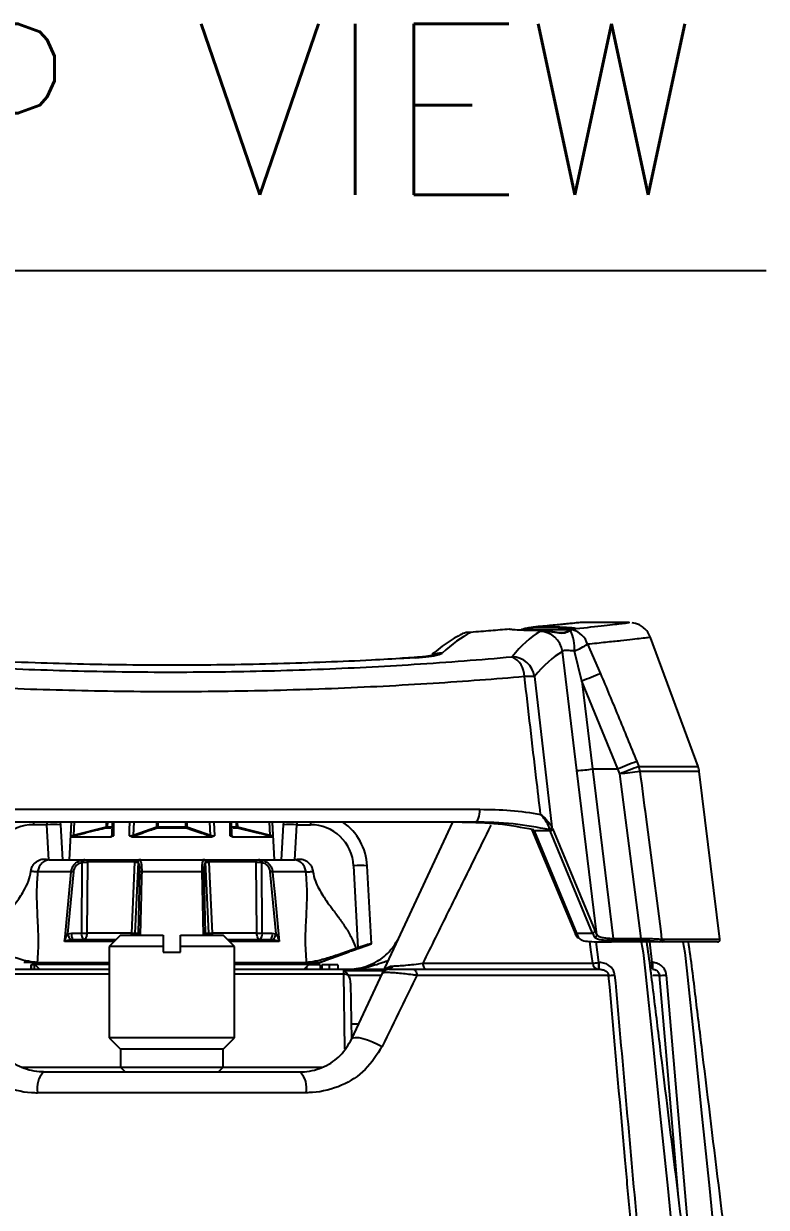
# Model space of a CAD drawing. Extents: x 6 to 134, y 3 to 97.
# Drawn here: x 56.55 to 59.8, y 90.84 to 96.02 of the extents above; entities that cross this region are included whole.
import ezdxf
from ezdxf.enums import TextEntityAlignment as Align

# ---------------------------------------------------------------- set-up
doc = ezdxf.new("R2010")
doc.units = 0
doc.header["$MEASUREMENT"] = 0
doc.layers.add('OBJECT', color=7, linetype='CONTINUOUS')
doc.styles.get("Standard").update_dxf_attribs({"font": 'SIMPLEX'})

msp = doc.modelspace()

# ---------------------------------------------------------------- linework, layer by layer
at = {"layer": 'OBJECT', "color": 1}
msp.add_line((54.5484, 94.9433), (59.8039, 94.9433), dxfattribs=at)
at = {"layer": 'OBJECT'}
for p, q in [((58.6758, 93.3699), (58.6692, 93.3693)), ((58.6792, 93.3693), (58.6758, 93.3699)), ((58.6792, 93.3693), (58.6795, 93.3693)), ((58.6792, 93.3693), (58.6794, 93.3693)), ((58.6796, 93.3693), (58.6794, 93.3693)), ((58.6796, 93.3693), (58.6795, 93.3693)), ((58.7306, 93.3683), (58.7307, 93.3683)), ((58.9528, 93.3683), (58.7306, 93.3683)), ((58.7307, 93.3683), (58.962, 93.3683)), ((58.8109, 93.3601), (58.8259, 93.3636)), ((58.8259, 93.3636), (58.8259, 93.3636)), ((58.9543, 93.3672), (58.9449, 93.3644)), ((58.9643, 93.3693), (58.9543, 93.3672)), ((58.9639, 93.3693), (58.9638, 93.3692)), ((58.9643, 93.3693), (58.9644, 93.3693)), ((58.9663, 93.3701), (58.9689, 93.3716)), ((58.9689, 93.3715), (58.9689, 93.3716)), ((59.2019, 93.3993), (58.9875, 93.3993)), ((59.0199, 93.304), (59.0768, 93.1748)), ((59.5043, 92.7682), (59.296, 93.3342)), ((58.9729, 92.75), (58.9094, 93.2725)), ((58.9951, 93.1421), (58.9624, 93.274)), ((58.2599, 93.2464), (58.2087, 93.2433)), ((58.2667, 93.2452), (58.214, 93.2423)), ((58.2667, 93.2452), (58.26, 93.2459)), ((58.787, 93.162), (58.8628, 92.5028)), ((58.9951, 93.1421), (59.0419, 92.7573)), ((59.1524, 92.7573), (58.9951, 93.1421)), ((59.2357, 92.7901), (59.2446, 92.7682)), ((59.0603, 92.0309), (58.9729, 92.75)), ((59.0419, 92.7573), (59.1322, 92.0145)), ((59.0419, 92.7573), (59.1524, 92.7573)), ((59.1613, 92.7354), (59.1524, 92.7573)), ((59.2543, 92.0145), (59.1613, 92.7354)), ((59.2446, 92.7682), (59.5043, 92.7682)), ((59.5097, 92.7458), (59.2494, 92.7458)), ((59.6, 92.0105), (59.5097, 92.7458)), ((55.8463, 92.5804), (58.5474, 92.5804)), ((58.5242, 92.5243), (55.8695, 92.5243)), ((56.5889, 92.5243), (56.5889, 92.513)), ((56.6484, 92.5243), (56.6484, 92.513)), ((56.755, 92.5243), (56.7464, 92.3593)), ((56.7683, 92.5243), (56.7652, 92.4677)), ((56.9091, 92.5033), (56.91, 92.5243)), ((56.9135, 92.5243), (56.9127, 92.5031)), ((56.9347, 92.5243), (56.9338, 92.4664)), ((56.941, 92.5243), (56.9401, 92.4639)), ((57.0294, 92.5243), (57.0272, 92.4677)), ((57.1302, 92.5033), (57.1308, 92.5243)), ((57.1354, 92.5243), (57.1348, 92.5031)), ((57.2619, 92.5243), (57.2625, 92.5033)), ((57.3655, 92.4677), (57.3633, 92.5243)), ((57.3804, 92.5243), (57.3828, 92.4639)), ((57.4589, 92.4663), (57.458, 92.5243)), ((57.4827, 92.5243), (57.4836, 92.5033)), ((57.6275, 92.4677), (57.6244, 92.5243)), ((57.6358, 92.5243), (57.639, 92.4639)), ((57.6464, 92.3593), (57.6377, 92.5243)), ((57.7443, 92.5243), (57.7443, 92.513)), ((57.8038, 92.5243), (57.8038, 92.513)), ((58.1203, 91.862), (58.4291, 92.5243)), ((56.6484, 92.513), (56.5889, 92.513)), ((56.6565, 92.3589), (56.6484, 92.513)), ((56.7083, 92.5125), (56.7164, 92.3593)), ((56.7652, 92.4677), (56.9091, 92.5033)), ((56.9293, 92.4985), (56.9091, 92.4985)), ((56.9127, 92.5031), (56.9295, 92.5031)), ((57.0272, 92.4677), (57.1302, 92.5033)), ((57.2586, 92.4985), (57.1341, 92.4985)), ((57.1348, 92.5031), (57.2579, 92.5031)), ((57.2625, 92.5033), (57.3655, 92.4677)), ((57.463, 92.5031), (57.48, 92.5031)), ((57.4836, 92.4985), (57.4636, 92.4985)), ((57.4836, 92.5033), (57.6275, 92.4677)), ((57.6844, 92.5125), (57.6764, 92.3593)), ((57.7362, 92.3589), (57.7443, 92.513)), ((57.7443, 92.513), (57.8038, 92.513)), ((58.7757, 92.4908), (58.9618, 92.0436)), ((58.856, 92.4854), (58.7849, 92.4854)), ((58.7849, 92.4854), (58.9711, 92.0382)), ((58.8537, 92.4904), (58.8535, 92.4925)), ((59.0421, 92.0382), (58.856, 92.4854)), ((58.8628, 92.5028), (58.8636, 92.501)), ((58.8658, 92.4958), (59.052, 92.0487)), ((56.7547, 92.4603), (56.9307, 92.4603)), ((57.0203, 92.4603), (57.3724, 92.4603)), ((57.459, 92.4658), (57.4623, 92.4629)), ((57.462, 92.4603), (57.638, 92.4603)), ((56.6565, 92.3589), (56.6635, 92.3593)), ((56.6635, 92.3593), (56.8106, 92.3593)), ((56.8013, 92.0377), (56.8036, 92.3483)), ((56.8036, 92.3483), (56.8039, 92.3487)), ((56.8106, 92.3593), (57.06, 92.3593)), ((56.8264, 92.3483), (56.8241, 92.0377)), ((57.0342, 92.3498), (56.8263, 92.3498)), ((56.8263, 92.3498), (56.8264, 92.3483)), ((57.0201, 92.0377), (57.0341, 92.3483)), ((57.0341, 92.3483), (57.0342, 92.3498)), ((57.0481, 92.3483), (57.0341, 92.0377)), ((57.048, 92.3487), (57.0481, 92.3483)), ((57.06, 92.3593), (57.3327, 92.3593)), ((57.3327, 92.3593), (57.5822, 92.3593)), ((57.3446, 92.3483), (57.3447, 92.3487)), ((57.3586, 92.0377), (57.3446, 92.3483)), ((57.3585, 92.3498), (57.3586, 92.3483)), ((57.5664, 92.3498), (57.3585, 92.3498)), ((57.3586, 92.3483), (57.3726, 92.0377)), ((57.5664, 92.3483), (57.5664, 92.3498)), ((57.5687, 92.0377), (57.5664, 92.3483)), ((57.5822, 92.3593), (57.7292, 92.3593)), ((57.5888, 92.3487), (57.5891, 92.3483)), ((57.5891, 92.3483), (57.5914, 92.0377)), ((57.7292, 92.3593), (57.7362, 92.3589)), ((57.9936, 92.3329), (58.0124, 91.973)), ((58.0714, 91.9912), (58.0535, 92.3324)), ((56.7546, 92.3066), (56.6083, 92.3066)), ((56.7645, 92.3059), (56.7391, 92.0348)), ((57.0506, 92.0348), (57.0566, 92.3059)), ((57.3287, 92.3066), (57.064, 92.3066)), ((57.3361, 92.3059), (57.3421, 92.0348)), ((57.6537, 92.0348), (57.6282, 92.3059)), ((57.7844, 92.3066), (57.6381, 92.3066)), ((56.7391, 92.0348), (56.7561, 92.0377)), ((56.7638, 92.0093), (56.7548, 92.0086)), ((56.7561, 92.0377), (56.8013, 92.0377)), ((56.7638, 92.0093), (56.9514, 92.0093)), ((57.0201, 92.0377), (56.8241, 92.0377)), ((56.9714, 92.0293), (56.9214, 91.9793)), ((56.9714, 92.0293), (57.1589, 92.0293)), ((57.0341, 92.0377), (57.0462, 92.0377)), ((57.0462, 92.0377), (57.0506, 92.0348)), ((57.2339, 92.0293), (57.4214, 92.0293)), ((57.2339, 91.9793), (57.2339, 92.0293)), ((57.3421, 92.0348), (57.3465, 92.0377)), ((57.3465, 92.0377), (57.3586, 92.0377)), ((57.5687, 92.0377), (57.3726, 92.0377)), ((57.4714, 91.9793), (57.4214, 92.0293)), ((57.4414, 92.0093), (57.6289, 92.0093)), ((57.5914, 92.0377), (57.6367, 92.0377)), ((57.638, 92.0086), (57.6289, 92.0093)), ((57.6367, 92.0377), (57.6537, 92.0348)), ((58.9711, 92.0382), (59.0421, 92.0382)), ((59.1322, 92.0044), (59.1322, 92.0145)), ((59.1322, 92.0145), (59.2543, 92.0145)), ((59.2543, 92.0044), (59.1322, 92.0044)), ((59.2543, 92.0044), (59.2543, 92.0145)), ((59.3448, 92.0109), (59.3549, 92.0105)), ((59.3549, 92.0105), (59.6, 92.0105)), ((56.9426, 92.0005), (56.7259, 92.0005)), ((56.9214, 91.9793), (56.9214, 91.5793)), ((57.1589, 91.9793), (56.9214, 91.9793)), ((57.1589, 91.9793), (57.1589, 91.9543)), ((57.1589, 91.9543), (57.2339, 91.9543)), ((57.2339, 91.9543), (57.2339, 91.9793)), ((57.4714, 91.9793), (57.2339, 91.9793)), ((57.6668, 92.0005), (57.4501, 92.0005)), ((57.4714, 91.5793), (57.4714, 91.9793)), ((57.896, 91.928), (57.9739, 91.9563)), ((58.004, 91.97), (58.0124, 91.973)), ((58.0217, 91.9731), (58.0677, 91.9899)), ((58.0677, 91.9899), (58.0676, 91.9912)), ((58.0677, 91.9899), (58.0714, 91.9912)), ((59.0563, 92), (59.0683, 91.9088)), ((59.3459, 91.9993), (59.1251, 91.9993)), ((59.2911, 91.9993), (59.3021, 91.9088)), ((59.3459, 91.9993), (59.3359, 91.9997)), ((59.5901, 91.9993), (59.3459, 91.9993)), ((56.6053, 91.9093), (56.5464, 91.9093)), ((56.5774, 91.8993), (56.5774, 91.8793)), ((56.5789, 91.8993), (56.5774, 91.8993)), ((56.5789, 91.8993), (56.5789, 91.8793)), ((56.5921, 91.8993), (56.5789, 91.8993)), ((56.5921, 91.8993), (56.5921, 91.8793)), ((56.5964, 91.8993), (56.5921, 91.8993)), ((56.5951, 91.9005), (56.6164, 91.8793)), ((56.9214, 91.9005), (56.5951, 91.9005)), ((56.6053, 91.9093), (56.9214, 91.9093)), ((57.4714, 91.9093), (57.7874, 91.9093)), ((57.7976, 91.9005), (57.4714, 91.9005)), ((57.7764, 91.8793), (57.7976, 91.9005)), ((57.7874, 91.9093), (57.8464, 91.9093)), ((57.8468, 91.8993), (57.7964, 91.8993)), ((57.8468, 91.8993), (57.8468, 91.8793)), ((57.8534, 91.8993), (57.8534, 91.8793)), ((57.8547, 91.8993), (57.8547, 91.8793)), ((57.8866, 91.8993), (57.8866, 91.8793)), ((57.9249, 91.8993), (57.9249, 91.8793)), ((58.2971, 91.9057), (59.0422, 91.9057)), ((59.0683, 91.9088), (59.0711, 91.9088)), ((59.0683, 91.9088), (59.0683, 91.8793)), ((59.0711, 91.8793), (59.0711, 91.9088)), ((59.3021, 91.9088), (59.3046, 91.9088)), ((59.3021, 91.9088), (59.3021, 91.8793)), ((59.3046, 91.9088), (59.3046, 91.8793)), ((56.2643, 91.8793), (56.9214, 91.8793)), ((56.9214, 91.8579), (56.4426, 91.8579)), ((57.4714, 91.8793), (58.1284, 91.8793)), ((57.9501, 91.8579), (57.4714, 91.8579)), ((57.7778, 91.8808), (57.7778, 91.8793)), ((57.7858, 91.8887), (57.7858, 91.8793)), ((57.7871, 91.89), (57.7871, 91.8793)), ((57.9501, 91.8579), (57.95, 91.8738)), ((57.95, 91.8738), (58.1258, 91.8738)), ((57.9558, 91.5309), (57.9501, 91.8579)), ((57.9715, 91.8515), (57.9706, 91.8529)), ((58.1154, 91.8515), (57.9715, 91.8515)), ((57.9858, 91.5737), (58.1203, 91.862)), ((58.1485, 91.8793), (58.1417, 91.8787)), ((58.1553, 91.8923), (58.1652, 91.8935)), ((58.2564, 91.8793), (59.0711, 91.8793)), ((59.1123, 91.8519), (58.2712, 91.8519)), ((59.3358, 91.8519), (59.3062, 91.8519)), ((59.3652, 91.854), (59.5002, 90.2793)), ((57.9805, 91.8186), (57.9848, 91.5722)), ((57.9836, 91.6393), (58.0164, 91.6393)), ((56.9214, 91.5793), (56.9714, 91.5293)), ((57.1964, 91.5793), (56.9214, 91.5793)), ((57.4714, 91.5793), (57.1964, 91.5793)), ((57.4214, 91.5293), (57.4714, 91.5793)), ((56.9714, 91.5293), (56.9714, 91.4493)), ((57.1964, 91.5293), (56.9714, 91.5293)), ((57.4214, 91.5293), (57.1964, 91.5293)), ((57.4214, 91.4493), (57.4214, 91.5293)), ((56.5355, 91.4507), (56.9714, 91.4507)), ((56.9714, 91.4493), (56.9914, 91.4293)), ((56.9714, 91.4493), (57.1964, 91.4493)), ((57.1964, 91.4493), (57.4214, 91.4493)), ((57.4014, 91.4293), (57.4214, 91.4493)), ((57.4214, 91.4507), (57.8572, 91.4507)), ((56.6335, 91.4293), (57.7593, 91.4293)), ((57.7857, 91.338), (56.607, 91.338))]:
    msp.add_line(p, q, dxfattribs=at)
at = {"layer": 'OBJECT', "flags": 128}
for points in [[(58.5242, 92.5243), (58.5291, 92.5254), (58.5338, 92.5287), (58.538, 92.5341), (58.5417, 92.5412), (58.5446, 92.5498), (58.5465, 92.5595), (58.5475, 92.5698), (58.5474, 92.5804)], [(56.7065, 92.5243), (56.7067, 92.5237), (56.7083, 92.5125)], [(56.7537, 92.4639), (56.7551, 92.4902), (56.7569, 92.5243)], [(57.0099, 92.4639), (57.0109, 92.4902), (57.0123, 92.5243)], [(57.2579, 92.5031), (57.2576, 92.5131), (57.2573, 92.5243)], [(57.4526, 92.4639), (57.4522, 92.4902), (57.4517, 92.5243)], [(57.48, 92.5031), (57.4797, 92.5131), (57.4792, 92.5243)], [(57.6862, 92.5243), (57.686, 92.5237), (57.6844, 92.5125)], [(58.7757, 92.4908), (58.7753, 92.4917), (58.7751, 92.4931)], [(56.7259, 92.0005), (56.7277, 92.0204), (56.7352, 92.0998), (56.7546, 92.3066)], [(57.064, 92.3066), (57.0636, 92.2868), (57.0619, 92.2074), (57.058, 92.0293)], [(57.3347, 92.0293), (57.3332, 92.0998), (57.3287, 92.3066)], [(57.6381, 92.3066), (57.64, 92.2868), (57.6474, 92.2074), (57.6668, 92.0005)], [(56.8241, 92.0377), (56.8236, 92.0321), (56.8227, 92.0268), (56.8213, 92.0218), (56.8194, 92.0176), (56.8172, 92.014), (56.8146, 92.0115), (56.8119, 92.0099), (56.8091, 92.0093)], [(57.0193, 92.0293), (57.0197, 92.0321), (57.0201, 92.0377)], [(57.0325, 92.0293), (57.0333, 92.0321), (57.0341, 92.0377)], [(57.0446, 92.0293), (57.0454, 92.0321), (57.0462, 92.0377)], [(57.0493, 92.0293), (57.0496, 92.0301), (57.0506, 92.0348)], [(57.3421, 92.0348), (57.3431, 92.0301), (57.3434, 92.0293)], [(57.3465, 92.0377), (57.3473, 92.0321), (57.3481, 92.0293)], [(57.3586, 92.0377), (57.3594, 92.0321), (57.3602, 92.0293)], [(57.3726, 92.0377), (57.373, 92.0321), (57.3734, 92.0293)], [(57.5836, 92.0093), (57.5808, 92.0099), (57.5781, 92.0115), (57.5755, 92.014), (57.5733, 92.0176), (57.5714, 92.0218), (57.57, 92.0268), (57.5691, 92.0321), (57.5687, 92.0377)], [(59.0422, 91.9057), (59.0345, 91.9651), (59.0298, 92.001)], [(59.2554, 91.9993), (59.264, 91.9527), (59.2724, 91.8721), (59.3058, 91.554), (59.3223, 91.3949), (59.3388, 91.2358), (59.3714, 90.9175), (59.3929, 90.7053)], [(59.4379, 91.9993), (59.4464, 91.9527), (59.4549, 91.8721), (59.4882, 91.554), (59.5048, 91.3949), (59.5212, 91.2358), (59.5539, 90.9175), (59.5754, 90.7053)], [(58.2971, 91.9057), (58.2977, 91.9004), (58.2988, 91.8953), (58.3003, 91.8908), (58.3022, 91.8868), (58.3045, 91.8836), (58.3071, 91.8813), (58.3098, 91.8798), (58.3126, 91.8793)], [(59.2923, 91.9076), (59.297, 91.9082), (59.3021, 91.9088)], [(58.2564, 91.8793), (58.2591, 91.8788), (58.2617, 91.8773), (58.2642, 91.8748), (58.2664, 91.8714), (58.2682, 91.8673), (58.2697, 91.8626), (58.2707, 91.8574), (58.2712, 91.8519)], [(59.4192, 90.8788), (59.363, 91.5345), (59.3358, 91.8519)], [(57.9858, 91.5737), (57.9912, 91.5783), (58.0014, 91.5803), (58.0159, 91.5794), (58.0339, 91.5758), (58.0543, 91.5697), (58.076, 91.5614), (58.0977, 91.5513), (58.1182, 91.5401)]]:
    msp.add_lwpolyline(points, dxfattribs=at)
at = {"layer": 'OBJECT'}
for centre, radius, start, end in [((58.7297, 93.3684), 0.000833, 355.0092, 99.421), ((58.7299, 93.3684), 0.00084, 354.4421, 98.7892), ((58.8098, 93.2597), 0.1004, 7.3422, 89.3786), ((58.9448, 93.3638), 0.000684, 74.517, 137.9707), ((58.7643, 93.2827), 0.1982, 357.4678, 24.3324), ((58.9292, 93.2754), 0.0952, 17.4614, 74.6523), ((58.9641, 93.3684), 0.000924, 80.8353, 107.5459), ((58.9642, 93.3684), 0.000926, 80.9182, 107.8821), ((58.9699, 93.3716), 0.000999, 89.9454, 179.9666), ((58.6305, 93.9815), 0.7815, 295.1268, 299.887), ((58.3806, 93.1675), 0.0978, 88.9709, 115.5894), ((58.6475, 93.1627), 0.0955, 359.6109, 64.5897), ((58.687, 93.1479), 0.101, 8.0052, 89.1324), ((58.765, 92.9861), 0.1773, 82.8774, 97.1226), ((60.3149, 89.9688), 3.4368, 111.1142, 112.5829), ((60.4062, 89.697), 3.3072, 110.7285, 112.2781), ((58.8699, 94.051), 1.3051, 274.5279, 277.5726), ((60.4117, 89.6811), 3.3004, 110.709, 112.2629), ((59.5821, 89.5624), 3.2007, 95.9664, 97.5543), ((59.1395, 92.7339), 0.1106, 6.1887, 18.0464), ((59.4104, 92.7336), 0.1, 7, 20.2), ((57.8038, 92.3193), 0.25, 3, 55.0848), ((56.5889, 92.323), 0.19, 90, 177), ((56.6762, 92.2664), 0.2482, 82.5665, 96.4337), ((56.9023, 92.3298), 0.1736, 86.593, 87.7629), ((56.9027, 92.5008), 0.00684, 339.5707, 20.9138), ((56.9077, 92.5032), 0.00495, 286.8164, 359.0009), ((57.1358, 92.5038), 0.00561, 185.2225, 252.0935), ((57.1376, 92.6392), 0.1361, 266.8653, 268.815), ((57.1245, 92.5024), 0.0103, 337.4962, 3.8803), ((57.2551, 92.6392), 0.1361, 271.185, 273.1347), ((57.2682, 92.5024), 0.0103, 176.1197, 202.5038), ((57.2569, 92.5038), 0.00561, 287.9065, 354.7775), ((57.4904, 92.3298), 0.1736, 92.2371, 93.407), ((57.485, 92.5032), 0.00495, 180.9991, 253.1836), ((57.49, 92.5008), 0.00684, 159.0862, 200.4293), ((57.7165, 92.2664), 0.2482, 83.5663, 97.4335), ((57.8038, 92.323), 0.19, 3, 90), ((58.784, 92.4944), 0.00909, 203.8067, 275.7515), ((58.8527, 92.5027), 0.0102, 274.7521, 0.6538), ((58.8534, 92.5007), 0.0102, 272.0653, 1.8094), ((58.8556, 92.4956), 0.0102, 272.0905, 1.2323), ((56.7594, 92.4652), 0.00629, 338.2743, 23.4537), ((56.93, 92.4673), 0.00444, 275.2737, 312.2295), ((57.0327, 92.4683), 0.0056, 185.8585, 254.6315), ((57.36, 92.4683), 0.0056, 285.3685, 354.1415), ((57.4627, 92.4673), 0.00444, 226.7961, 264.7312), ((57.6333, 92.4652), 0.00629, 156.5463, 201.7257), ((56.815, 92.8455), 0.4974, 268.6905, 271.3095), ((56.7982, 92.6862), 0.3376, 270.9659, 274.7854), ((56.8158, 92.3696), 0.0103, 268.8999, 271.6613), ((57.0411, 92.5253), 0.1772, 267.7427, 272.2573), ((57.1075, 93.1613), 0.8148, 264.8417, 265.8164), ((57.3516, 92.5253), 0.1772, 267.7427, 272.2573), ((57.2852, 93.1613), 0.8148, 274.1836, 275.1583), ((57.5945, 92.6862), 0.3376, 265.2146, 269.0341), ((57.5777, 92.8455), 0.4974, 268.6905, 271.3095), ((57.5769, 92.3696), 0.0103, 268.3387, 271.1001), ((58.0214, 92.0863), 0.2482, 82.5665, 96.4337), ((56.7524, 92.2045), 0.1021, 83.1949, 88.7514), ((57.0628, 92.2789), 0.0277, 87.5523, 103.0956), ((57.3299, 92.2789), 0.0277, 76.9044, 92.4477), ((57.6403, 92.2045), 0.1021, 91.2486, 96.8051), ((56.793, 92.0493), 0.0558, 195.084, 226.815), ((56.789, 92.0314), 0.0335, 169.1593, 221.3521), ((56.8342, 92.0314), 0.0335, 169.1593, 221.3521), ((56.8127, 92.535), 0.4974, 268.6905, 271.3095), ((57.0271, 92.2148), 0.1772, 267.7427, 272.2573), ((57.3656, 92.2148), 0.1772, 267.7427, 272.2573), ((57.58, 92.535), 0.4974, 268.6905, 271.3095), ((57.5585, 92.0314), 0.0335, 318.6479, 10.8407), ((57.6038, 92.0314), 0.0335, 318.6479, 10.8407), ((57.5997, 92.0493), 0.0558, 313.185, 344.916), ((58.9702, 92.0473), 0.00909, 203.8067, 275.7515), ((58.9802, 92.0268), 0.00933, 185.5182, 273.4616), ((59.0418, 92.0485), 0.0102, 272.0905, 1.2323), ((59.0501, 92.0303), 0.0102, 271.9004, 3.3805), ((59.3351, 92.0095), 0.00985, 275.1238, 8.1603), ((59.3453, 92.009), 0.00967, 273.7213, 9.3456), ((59.5901, 92.0093), 0.01, 270, 7), ((56.5739, 91.8793), 0.03, 45, 90), ((57.8188, 91.8793), 0.03, 90, 135), ((58.9369, 92.8909), 0.9909, 276.0995, 277.6165), ((59.07, 91.907), 0.0278, 182.8323, 266.5153), ((57.9512, 91.8178), 0.0401, 61.0816, 91.5791), ((58.1475, 91.8493), 0.03, 101.1652, 155), ((58.1367, 91.8974), 0.0193, 284.93, 344.7027), ((58.1462, 91.8989), 0.0197, 276.6545, 344.1172), ((59.0486, 92.8221), 0.9722, 273.7571, 275.3153), ((59.3069, 92.4663), 0.6151, 272.6896, 275.4385), ((56.7107, 91.3574), 0.1055, 137.0582, 190.59), ((57.682, 91.3574), 0.1055, 349.41, 42.9418)]:
    msp.add_arc(centre, radius, start, end, dxfattribs=at)
for centre, major_axis, ratio, start_param, end_param in [((56.5245, 76.0223), (2.1689, 17.375), 0.120232, 0.085393, 0.139261), ((61.0858, 76.0223), (-2.1689, 17.375), 0.120232, 0.052189, 0.116637), ((61.1843, 76.0345), (-2.1692, 17.275), 0.120906, 0.052015, 0.116463), ((58.8188, 92.0243), (-0.0641, 0.4999), 0.123247, 5.870154, 5.906052), ((58.8899, 92.0243), (-0.0641, 0.4999), 0.123247, 5.870154, 5.897203), ((58.8998, 92.0255), (-0.064, 0.5099), 0.120906, 5.870767, 5.897816), ((58.9286, 92.4981), (-0.0615, 0.4899), 0.120906, 2.729175, 2.855638), ((58.9385, 92.4993), (-0.0615, 0.4999), 0.118561, 2.729775, 2.856239), ((59.0095, 92.4993), (-0.0615, 0.4999), 0.118561, 2.729775, 2.838034), ((59.0194, 92.5005), (-0.0615, 0.4899), 0.120906, 2.729175, 2.837434), ((57.9505, 91.818), (-0.0008, 0.0477), 0.62936, 4.712775, 5.481253)]:
    msp.add_ellipse(centre, major_axis=major_axis, ratio=ratio, start_param=start_param, end_param=end_param, dxfattribs=at)
for points, knots in [([(58.5073, 93.3563), (58.5071, 93.3563), (58.5033, 93.3564), (58.4888, 93.3555), (58.4723, 93.3528), (58.4626, 93.3456), (58.4615, 93.3448)], [0, 0, 0, 0, 0.009268, 0.238679, 0.920681, 1, 1, 1, 1]), ([(58.6758, 93.3699), (58.6498, 93.3677), (58.5976, 93.3633), (58.5374, 93.3586), (58.5073, 93.3563)], [0, 0, 0, 0, 0.498582, 1, 1, 1, 1]), ([(58.8259, 93.3636), (58.8088, 93.3636), (58.7748, 93.3638), (58.7287, 93.3653), (58.6964, 93.3672), (58.6842, 93.3687), (58.6795, 93.3693)], [0, 0, 0, 0, 0.275398, 0.550788, 0.826421, 1, 1, 1, 1]), ([(58.7297, 93.3692), (58.7366, 93.3711), (58.7504, 93.375), (58.7719, 93.3793), (58.7864, 93.3799), (58.7925, 93.3802)], [0, 0, 0, 0, 0.36015, 0.73065, 1, 1, 1, 1]), ([(58.7927, 93.3792), (58.7764, 93.3775), (58.7541, 93.3751), (58.7357, 93.3698), (58.7307, 93.3683)], [0, 0, 0, 0, 0.7307965, 1, 1, 1, 1]), ([(58.9878, 93.3993), (58.9879, 93.3993), (58.9897, 93.3995), (58.9809, 93.3986), (58.9605, 93.3965), (58.9301, 93.3934), (58.9017, 93.3906), (58.8702, 93.3875), (58.8344, 93.3841), (58.8065, 93.3815), (58.7925, 93.3802)], [0, 0, 0, 0, 0.006317, 0.185356, 0.411843, 0.548868, 0.660867, 0.773175, 0.886428, 1, 1, 1, 1]), ([(58.7925, 93.3802), (58.8095, 93.3803), (58.8435, 93.3804), (58.8925, 93.3796), (58.933, 93.378), (58.9607, 93.3758), (58.9695, 93.3739), (58.9698, 93.3728), (58.9699, 93.3726)], [0, 0, 0, 0, 0.192555, 0.385109, 0.577707, 0.770474, 0.963486, 1, 1, 1, 1]), ([(58.9689, 93.3716), (58.9672, 93.3725), (58.964, 93.3744), (58.9382, 93.3767), (58.9002, 93.3784), (58.8527, 93.3793), (58.8153, 93.3794), (58.7957, 93.3792), (58.7927, 93.3792)], [0, 0, 0, 0, 0.19323, 0.386467, 0.579539, 0.772364, 0.965005, 1, 1, 1, 1]), ([(58.8258, 93.3626), (58.8424, 93.3606), (58.8734, 93.3568), (58.9118, 93.3505), (58.9332, 93.3588), (58.9421, 93.3626), (58.944, 93.3635)], [0, 0, 0, 0, 0.352536, 0.661542, 0.924397, 1, 1, 1, 1]), ([(58.9449, 93.3644), (58.9346, 93.3598), (58.9164, 93.3516), (58.8763, 93.3562), (58.8467, 93.3632), (58.8287, 93.3635), (58.8259, 93.3636)], [0, 0, 0, 0, 0.3537973, 0.6237222, 0.9400594, 1, 1, 1, 1]), ([(58.9699, 93.3726), (58.9696, 93.3721), (58.9692, 93.3712), (58.966, 93.3699), (58.9644, 93.3693)], [0, 0, 0, 0, 0.495275, 1, 1, 1, 1]), ([(58.9699, 93.3726), (59.0139, 93.3775), (59.1032, 93.3873), (59.1681, 93.3952), (59.1956, 93.3985), (59.2045, 93.3996), (59.202, 93.3993), (59.2019, 93.3993)], [0, 0, 0, 0, 0.316606, 0.640767, 0.814976, 0.989185, 1, 1, 1, 1]), ([(59.2953, 93.334), (59.2918, 93.3421), (59.285, 93.3582), (59.2673, 93.3763), (59.2485, 93.3887), (59.2312, 93.3956), (59.2206, 93.3974), (59.2161, 93.3981)], [0, 0, 0, 0, 0.243664, 0.485915, 0.693882, 0.870522, 1, 1, 1, 1]), ([(58.4612, 93.3452), (58.4494, 93.3386), (58.4135, 93.3185), (58.3724, 93.2894), (58.3432, 93.2642), (58.3372, 93.259)], [0, 0, 0, 0, 0.281659, 0.851955, 1, 1, 1, 1]), ([(59.2946, 93.3337), (59.2951, 93.3337), (59.2971, 93.334), (59.2852, 93.3326), (59.2507, 93.3286), (59.1873, 93.3215), (59.1013, 93.3123), (59.0471, 93.3067), (59.0199, 93.304)], [0, 0, 0, 0, 0.0470699, 0.2134408, 0.3810283, 0.6864834, 0.8427343, 1, 1, 1, 1]), ([(55.7052, 93.249), (55.7668, 93.2436), (55.8905, 93.233), (56.0892, 93.2186), (56.2976, 93.206), (56.5122, 93.1958), (56.7302, 93.1883), (56.9511, 93.1835), (57.1766, 93.1817), (57.4008, 93.183), (57.621, 93.1871), (57.8368, 93.194), (58.0507, 93.2036), (58.2662, 93.2161), (58.4813, 93.2312), (58.6193, 93.243), (58.6885, 93.249)], [0, 0, 0, 0, 0.069423, 0.139315, 0.210704, 0.282616, 0.352042, 0.421958, 0.493432, 0.565446, 0.634079, 0.703187, 0.773786, 0.844894, 0.922121, 1, 1, 1, 1]), ([(58.2667, 93.2452), (58.2864, 93.2468), (58.3258, 93.2499), (58.367, 93.2572), (58.3773, 93.2627), (58.3824, 93.2653)], [0, 0, 0, 0, 0.3379267, 0.67584, 1, 1, 1, 1]), ([(58.3392, 93.2554), (58.3391, 93.2554), (58.3387, 93.2552), (58.3292, 93.2531), (58.3103, 93.2501), (58.2906, 93.2483), (58.2798, 93.2473)], [0, 0, 0, 0, 0.126503, 0.359575, 0.651132, 1, 1, 1, 1]), ([(58.9624, 93.274), (58.9602, 93.2743), (58.9502, 93.2755), (58.934, 93.2767), (58.9183, 93.2764), (58.9112, 93.2746), (58.9098, 93.273), (58.9094, 93.2725)], [0, 0, 0, 0, 0.080939, 0.365196, 0.637409, 0.898732, 1, 1, 1, 1]), ([(58.214, 93.2423), (58.167, 93.2395), (58.0556, 93.233), (57.8704, 93.2249), (57.6611, 93.2179), (57.4482, 93.2135), (57.2355, 93.2117), (57.0226, 93.2126), (56.8089, 93.216), (56.586, 93.2225), (56.3782, 93.2309), (56.2464, 93.2385), (56.1908, 93.2417)], [0, 0, 0, 0, 0.073735, 0.174905, 0.279004, 0.383102, 0.484278, 0.585454, 0.689583, 0.793713, 0.912817, 1, 1, 1, 1]), ([(58.2798, 93.2473), (58.2798, 93.2473), (58.2742, 93.2467), (58.2671, 93.2464), (58.26, 93.2461)], [0, 0, 0, 0, 0.014931, 1, 1, 1, 1]), ([(58.7431, 93.162), (58.6787, 93.1567), (58.5495, 93.146), (58.3418, 93.1317), (58.1243, 93.1191), (57.9002, 93.1089), (57.6727, 93.1015), (57.4423, 93.0968), (57.2072, 93.0951), (56.9734, 93.0965), (56.7438, 93.1009), (56.5188, 93.108), (56.2959, 93.1177), (56.0748, 93.1302), (55.8575, 93.1449), (55.7198, 93.1563), (55.6507, 93.162)], [0, 0, 0, 0, 0.069874, 0.140224, 0.21209, 0.284485, 0.354361, 0.42473, 0.496663, 0.569139, 0.63829, 0.70792, 0.779053, 0.850702, 0.925062, 1, 1, 1, 1]), ([(58.8135, 92.5584), (58.8073, 92.6118), (58.7838, 92.813), (58.7603, 93.0142), (58.7431, 93.162)], [0, 0, 0, 0, 0.265214, 1, 1, 1, 1]), ([(59.0768, 93.1748), (59.1024, 93.1133), (59.1557, 92.9852), (59.2083, 92.8568), (59.2357, 92.7901)], [0, 0, 0, 0, 0.480478, 1, 1, 1, 1]), ([(59.2494, 92.7458), (59.258, 92.6797), (59.2899, 92.4348), (59.3216, 92.1898), (59.3448, 92.0109)], [0, 0, 0, 0, 0.269854, 1, 1, 1, 1]), ([(58.5474, 92.5804), (58.5926, 92.5797), (58.6834, 92.5784), (58.77, 92.5651), (58.8135, 92.5584)], [0, 0, 0, 0, 0.498142, 1, 1, 1, 1]), ([(58.4692, 92.5243), (58.5225, 92.5234), (58.6297, 92.5216), (58.731, 92.5019), (58.782, 92.492)], [0, 0, 0, 0, 0.497109, 1, 1, 1, 1]), ([(58.8537, 92.4904), (58.8007, 92.5007), (58.694, 92.5214), (58.581, 92.5233), (58.5242, 92.5243)], [0, 0, 0, 0, 0.496567, 1, 1, 1, 1]), ([(58.8535, 92.4925), (58.8525, 92.4967), (58.85, 92.5072), (58.8379, 92.5286), (58.8248, 92.5458), (58.8168, 92.5549), (58.8144, 92.5575), (58.8136, 92.5584), (58.8135, 92.5584)], [0, 0, 0, 0, 0.246968, 0.616294, 0.888225, 0.963536, 0.996189, 1, 1, 1, 1]), ([(58.8135, 92.5584), (58.8136, 92.5584), (58.8145, 92.5576), (58.821, 92.5524), (58.8366, 92.5384), (58.8544, 92.5184), (58.8604, 92.5073), (58.8628, 92.5028)], [0, 0, 0, 0, 0.004008, 0.038977, 0.268223, 0.708725, 1, 1, 1, 1]), ([(56.9091, 92.4985), (56.906, 92.4977), (56.8902, 92.494), (56.8422, 92.4824), (56.7974, 92.4711), (56.7653, 92.4629)], [0, 0, 0, 0, 0.0656029, 0.3280162, 1, 1, 1, 1]), ([(57.1341, 92.4985), (57.1318, 92.4977), (57.1205, 92.494), (57.0862, 92.4824), (57.0543, 92.4711), (57.0313, 92.4629)], [0, 0, 0, 0, 0.065603, 0.328016, 1, 1, 1, 1]), ([(57.3615, 92.4629), (57.3592, 92.4637), (57.348, 92.4677), (57.3138, 92.4799), (57.2817, 92.4907), (57.2586, 92.4985)], [0, 0, 0, 0, 0.065603, 0.328016, 1, 1, 1, 1]), ([(57.6274, 92.4629), (57.6243, 92.4637), (57.6086, 92.4677), (57.5607, 92.4799), (57.5158, 92.4907), (57.4836, 92.4985)], [0, 0, 0, 0, 0.065603, 0.328016, 1, 1, 1, 1]), ([(58.5956, 92.5106), (58.5697, 92.4582), (58.5085, 92.3344), (58.409, 92.1327), (58.3344, 91.9814), (58.2971, 91.9057)], [0, 0, 0, 0, 0.267535, 0.633327, 1, 1, 1, 1]), ([(56.7537, 92.4639), (56.7538, 92.4639), (56.7542, 92.464), (56.7563, 92.4646), (56.7598, 92.4658), (56.7631, 92.4669), (56.7649, 92.4676), (56.7652, 92.4677)], [0, 0, 0, 0, 0.1644813, 0.4177532, 0.6793858, 0.9547699, 1, 1, 1, 1]), ([(56.7547, 92.4603), (56.7545, 92.4604), (56.7541, 92.4608), (56.7538, 92.4627), (56.7537, 92.4639), (56.7537, 92.4639)], [0, 0, 0, 0, 0.417944, 0.987082, 1, 1, 1, 1]), ([(56.7653, 92.4629), (56.7649, 92.4628), (56.7624, 92.4621), (56.7585, 92.4612), (56.7558, 92.4605), (56.7547, 92.4603)], [0, 0, 0, 0, 0.086635, 0.616356, 1, 1, 1, 1]), ([(56.9307, 92.4603), (56.9305, 92.4604), (56.9296, 92.4608), (56.9293, 92.4617), (56.9301, 92.4625), (56.9304, 92.4629)], [0, 0, 0, 0, 0.165835, 0.685376, 1, 1, 1, 1]), ([(56.9304, 92.4629), (56.9313, 92.4637), (56.9324, 92.4647), (56.9335, 92.4656), (56.9337, 92.4658)], [0, 0, 0, 0, 0.819037, 1, 1, 1, 1]), ([(56.9401, 92.4639), (56.9401, 92.4639), (56.9384, 92.4627), (56.9353, 92.4608), (56.9321, 92.4604), (56.9307, 92.4603)], [0, 0, 0, 0, 0.012918, 0.582056, 1, 1, 1, 1]), ([(56.9336, 92.4663), (56.9337, 92.466), (56.9337, 92.4651), (56.9332, 92.4642), (56.9329, 92.4639), (56.9329, 92.464), (56.933, 92.464)], [0, 0, 0, 0, 0.228447, 0.621226, 0.975519, 1, 1, 1, 1]), ([(56.9339, 92.4663), (56.9339, 92.466), (56.934, 92.4651), (56.9358, 92.4643), (56.9382, 92.4639), (56.9398, 92.4639), (56.9401, 92.4639)], [0, 0, 0, 0, 0.262473, 0.597164, 0.925264, 1, 1, 1, 1]), ([(57.0099, 92.4639), (57.0109, 92.4639), (57.0134, 92.464), (57.0178, 92.4646), (57.0226, 92.4658), (57.0256, 92.4669), (57.027, 92.4676), (57.0272, 92.4677)], [0, 0, 0, 0, 0.164481, 0.417753, 0.679386, 0.95477, 1, 1, 1, 1]), ([(57.0203, 92.4603), (57.0187, 92.4604), (57.0151, 92.4608), (57.0118, 92.4627), (57.01, 92.4639), (57.0099, 92.4639)], [0, 0, 0, 0, 0.417944, 0.987082, 1, 1, 1, 1]), ([(57.0313, 92.4629), (57.031, 92.4628), (57.0292, 92.4621), (57.0256, 92.4612), (57.0219, 92.4605), (57.0203, 92.4603)], [0, 0, 0, 0, 0.086635, 0.616356, 1, 1, 1, 1]), ([(57.3724, 92.4603), (57.3708, 92.4605), (57.3671, 92.4612), (57.3635, 92.4621), (57.3617, 92.4628), (57.3615, 92.4629)], [0, 0, 0, 0, 0.383644, 0.913365, 1, 1, 1, 1]), ([(57.3655, 92.4677), (57.3657, 92.4676), (57.3671, 92.4669), (57.3701, 92.4658), (57.3749, 92.4646), (57.3793, 92.464), (57.3818, 92.4639), (57.3828, 92.4639)], [0, 0, 0, 0, 0.04523, 0.320614, 0.582247, 0.835519, 1, 1, 1, 1]), ([(57.3828, 92.4639), (57.3827, 92.4639), (57.3809, 92.4627), (57.3776, 92.4608), (57.374, 92.4604), (57.3724, 92.4603)], [0, 0, 0, 0, 0.012918, 0.582056, 1, 1, 1, 1]), ([(57.4526, 92.4639), (57.4534, 92.4639), (57.4555, 92.464), (57.4579, 92.4647), (57.4591, 92.4656), (57.4588, 92.4662), (57.4588, 92.4663)], [0, 0, 0, 0, 0.204125, 0.558382, 0.929639, 1, 1, 1, 1]), ([(57.462, 92.4603), (57.4606, 92.4604), (57.4574, 92.4608), (57.4543, 92.4627), (57.4526, 92.4639), (57.4526, 92.4639)], [0, 0, 0, 0, 0.417944, 0.987082, 1, 1, 1, 1]), ([(57.4597, 92.464), (57.4597, 92.464), (57.4598, 92.4639), (57.4594, 92.4644), (57.4588, 92.4655), (57.459, 92.4662), (57.459, 92.4663)], [0, 0, 0, 0, 0.094459, 0.496989, 0.930659, 1, 1, 1, 1]), ([(57.4623, 92.4629), (57.4628, 92.4623), (57.4636, 92.4613), (57.4625, 92.4606), (57.462, 92.4603)], [0, 0, 0, 0, 0.552199, 1, 1, 1, 1]), ([(57.638, 92.4603), (57.6369, 92.4605), (57.6342, 92.4612), (57.6303, 92.4621), (57.6278, 92.4628), (57.6274, 92.4629)], [0, 0, 0, 0, 0.3836445, 0.9133648, 1, 1, 1, 1]), ([(57.6275, 92.4677), (57.6278, 92.4676), (57.6296, 92.4669), (57.6329, 92.4658), (57.6364, 92.4646), (57.6385, 92.464), (57.6389, 92.4639), (57.639, 92.4639)], [0, 0, 0, 0, 0.04523, 0.320614, 0.582247, 0.835519, 1, 1, 1, 1]), ([(57.639, 92.4639), (57.639, 92.4639), (57.6389, 92.4627), (57.6387, 92.4608), (57.6382, 92.4604), (57.638, 92.4603)], [0, 0, 0, 0, 0.012918, 0.582056, 1, 1, 1, 1]), ([(56.578, 92.3085), (56.5789, 92.3133), (56.5806, 92.3228), (56.5873, 92.3356), (56.5964, 92.3466), (56.6075, 92.3548), (56.6198, 92.3604), (56.6324, 92.3628), (56.645, 92.3626), (56.6527, 92.3601), (56.6565, 92.3589)], [0, 0, 0, 0, 0.134538, 0.269902, 0.400283, 0.530277, 0.653313, 0.775196, 0.888139, 1, 1, 1, 1]), ([(56.6565, 92.3589), (56.6499, 92.3573), (56.6373, 92.3543), (56.6223, 92.3414), (56.6119, 92.3254), (56.6095, 92.3127), (56.6083, 92.3066)], [0, 0, 0, 0, 0.279798, 0.528308, 0.773256, 1, 1, 1, 1]), ([(56.7546, 92.3066), (56.7549, 92.3089), (56.7561, 92.318), (56.763, 92.334), (56.7793, 92.3505), (56.7983, 92.3581), (56.8109, 92.3593), (56.8153, 92.3593), (56.8156, 92.3593)], [0, 0, 0, 0, 0.076209, 0.301716, 0.561175, 0.84648, 0.991698, 1, 1, 1, 1]), ([(56.8036, 92.3483), (56.7976, 92.3462), (56.7854, 92.3422), (56.7718, 92.3287), (56.7658, 92.3155), (56.7647, 92.3078), (56.7645, 92.3059)], [0, 0, 0, 0, 0.311592, 0.631944, 0.907257, 1, 1, 1, 1]), ([(56.8039, 92.3487), (56.8044, 92.3497), (56.8056, 92.3522), (56.8082, 92.3554), (56.8113, 92.358), (56.8139, 92.3591), (56.8156, 92.3593), (56.8159, 92.3593), (56.8159, 92.3593), (56.8159, 92.3593), (56.8158, 92.3593), (56.8158, 92.3593), (56.8157, 92.3593), (56.8156, 92.3593), (56.8156, 92.3593)], [0, 0, 0, 0, 0.153502, 0.3801663, 0.6262934, 0.8756537, 0.9677967, 0.9768085, 0.9809543, 0.9841343, 0.9874, 0.9905445, 0.9965518, 1, 1, 1, 1]), ([(56.8106, 92.3593), (56.8109, 92.3593), (56.8127, 92.3593), (56.8146, 92.3593), (56.8161, 92.3593)], [0, 0, 0, 0, 0.186026, 1, 1, 1, 1]), ([(56.8148, 92.3593), (56.8138, 92.3593), (56.8123, 92.3593), (56.8109, 92.3593), (56.8106, 92.3593)], [0, 0, 0, 0, 0.740622, 1, 1, 1, 1]), ([(56.8161, 92.3593), (56.8162, 92.3593), (56.8165, 92.3593), (56.8169, 92.3593), (56.8178, 92.3593), (56.8193, 92.3591), (56.8214, 92.3581), (56.8236, 92.3559), (56.8254, 92.353), (56.8261, 92.3507), (56.8263, 92.3498)], [0, 0, 0, 0, 0.020895, 0.038908, 0.075404, 0.191564, 0.449116, 0.682572, 0.877716, 1, 1, 1, 1]), ([(57.0342, 92.3498), (57.0346, 92.3507), (57.0356, 92.353), (57.0391, 92.3559), (57.044, 92.3581), (57.0487, 92.3591), (57.052, 92.3593), (57.0533, 92.3593), (57.0539, 92.3593), (57.0541, 92.3593), (57.0543, 92.3593)], [0, 0, 0, 0, 0.122284, 0.317428, 0.550884, 0.808436, 0.924596, 0.961092, 0.979105, 1, 1, 1, 1]), ([(57.0539, 92.3593), (57.0539, 92.3593), (57.0539, 92.3593), (57.0538, 92.3593), (57.0537, 92.3593), (57.0536, 92.3593), (57.0535, 92.3593), (57.0532, 92.3593), (57.0525, 92.3592), (57.051, 92.3586), (57.0492, 92.3563), (57.0481, 92.3525), (57.048, 92.3497), (57.048, 92.3487)], [0, 0, 0, 0, 0.006251, 0.010873, 0.014164, 0.017464, 0.021803, 0.032032, 0.073944, 0.240397, 0.569572, 0.838891, 1, 1, 1, 1]), ([(57.0566, 92.3059), (57.0566, 92.3078), (57.0567, 92.3155), (57.0557, 92.3287), (57.0527, 92.3422), (57.0496, 92.3462), (57.0481, 92.3483)], [0, 0, 0, 0, 0.092743, 0.368056, 0.688408, 1, 1, 1, 1]), ([(57.0539, 92.3593), (57.054, 92.3593), (57.0549, 92.3593), (57.0573, 92.3581), (57.0608, 92.3505), (57.0635, 92.334), (57.0642, 92.318), (57.0641, 92.3089), (57.064, 92.3066)], [0, 0, 0, 0, 0.008302, 0.15352, 0.438825, 0.698284, 0.923791, 1, 1, 1, 1]), ([(57.06, 92.3593), (57.0595, 92.3593), (57.0576, 92.3593), (57.0556, 92.3593), (57.0541, 92.3593)], [0, 0, 0, 0, 0.226259, 1, 1, 1, 1]), ([(57.0543, 92.3593), (57.0558, 92.3593), (57.0577, 92.3593), (57.0596, 92.3593), (57.06, 92.3593)], [0, 0, 0, 0, 0.813974, 1, 1, 1, 1]), ([(57.3287, 92.3066), (57.3287, 92.3127), (57.3286, 92.3247), (57.3301, 92.3401), (57.3326, 92.3519), (57.3356, 92.3582), (57.3378, 92.3593), (57.3387, 92.3593), (57.3388, 92.3593)], [0, 0, 0, 0, 0.20087, 0.40002, 0.605987, 0.832568, 0.991709, 1, 1, 1, 1]), ([(57.3386, 92.3593), (57.3371, 92.3593), (57.3351, 92.3593), (57.3332, 92.3593), (57.3327, 92.3593)], [0, 0, 0, 0, 0.773768, 1, 1, 1, 1]), ([(57.3327, 92.3593), (57.3331, 92.3593), (57.335, 92.3593), (57.3369, 92.3593), (57.3384, 92.3593)], [0, 0, 0, 0, 0.186026, 1, 1, 1, 1]), ([(57.3446, 92.3483), (57.3434, 92.3467), (57.3409, 92.3436), (57.3381, 92.3338), (57.3362, 92.3211), (57.3362, 92.311), (57.3361, 92.3059)], [0, 0, 0, 0, 0.255736, 0.511069, 0.755325, 1, 1, 1, 1]), ([(57.3384, 92.3593), (57.3386, 92.3593), (57.3388, 92.3593), (57.3394, 92.3593), (57.3407, 92.3593), (57.344, 92.3591), (57.3487, 92.3581), (57.3536, 92.3559), (57.3571, 92.353), (57.3581, 92.3507), (57.3585, 92.3498)], [0, 0, 0, 0, 0.020895, 0.038908, 0.075404, 0.191564, 0.449116, 0.682572, 0.877716, 1, 1, 1, 1]), ([(57.3447, 92.3487), (57.3447, 92.3497), (57.3447, 92.3522), (57.3438, 92.3554), (57.3423, 92.358), (57.3407, 92.3591), (57.3398, 92.3593), (57.3392, 92.3593), (57.3391, 92.3593), (57.3391, 92.3593), (57.339, 92.3593), (57.3389, 92.3593), (57.3388, 92.3593), (57.3388, 92.3593), (57.3388, 92.3593)], [0, 0, 0, 0, 0.153502, 0.380166, 0.626293, 0.875654, 0.967797, 0.976809, 0.980954, 0.984134, 0.9874, 0.990544, 0.996552, 1, 1, 1, 1]), ([(57.5664, 92.3498), (57.5666, 92.3507), (57.5673, 92.353), (57.5691, 92.3559), (57.5713, 92.3581), (57.5734, 92.3591), (57.5749, 92.3593), (57.5758, 92.3593), (57.5762, 92.3593), (57.5765, 92.3593), (57.5766, 92.3593)], [0, 0, 0, 0, 0.122284, 0.317428, 0.550884, 0.808436, 0.924596, 0.961092, 0.979105, 1, 1, 1, 1]), ([(57.5766, 92.3593), (57.5781, 92.3593), (57.58, 92.3593), (57.5818, 92.3593), (57.5822, 92.3593)], [0, 0, 0, 0, 0.813974, 1, 1, 1, 1]), ([(57.5771, 92.3593), (57.5771, 92.3593), (57.577, 92.3593), (57.5769, 92.3593), (57.5768, 92.3593), (57.5768, 92.3593), (57.5768, 92.3593), (57.5769, 92.3593), (57.5779, 92.3592), (57.5803, 92.3586), (57.5838, 92.3563), (57.5869, 92.3525), (57.5883, 92.3497), (57.5888, 92.3487)], [0, 0, 0, 0, 0.006251, 0.010873, 0.014164, 0.017464, 0.021803, 0.032032, 0.073944, 0.240397, 0.569572, 0.838891, 1, 1, 1, 1]), ([(57.5771, 92.3593), (57.5774, 92.3593), (57.5818, 92.3593), (57.5944, 92.3581), (57.6134, 92.3505), (57.6297, 92.334), (57.6366, 92.318), (57.6378, 92.3089), (57.6381, 92.3066)], [0, 0, 0, 0, 0.008302, 0.15352, 0.438825, 0.698284, 0.923791, 1, 1, 1, 1]), ([(57.5822, 92.3593), (57.5818, 92.3593), (57.5801, 92.3593), (57.5784, 92.3593), (57.5771, 92.3593)], [0, 0, 0, 0, 0.220699, 1, 1, 1, 1]), ([(57.6282, 92.3059), (57.628, 92.3078), (57.6269, 92.3155), (57.6209, 92.3287), (57.6073, 92.3422), (57.5951, 92.3462), (57.5891, 92.3483)], [0, 0, 0, 0, 0.0927427, 0.3680565, 0.6884077, 1, 1, 1, 1]), ([(57.7362, 92.3589), (57.7401, 92.3601), (57.7478, 92.3626), (57.7603, 92.3628), (57.773, 92.3604), (57.7853, 92.3548), (57.7964, 92.3465), (57.8054, 92.3355), (57.8121, 92.3227), (57.8138, 92.3133), (57.8147, 92.3085)], [0, 0, 0, 0, 0.112477, 0.225058, 0.347499, 0.470285, 0.600653, 0.730922, 0.866007, 1, 1, 1, 1]), ([(57.7844, 92.3066), (57.7832, 92.3126), (57.7808, 92.3253), (57.7705, 92.3413), (57.7554, 92.3542), (57.743, 92.3573), (57.7362, 92.3589)], [0, 0, 0, 0, 0.2212488, 0.4759428, 0.7138798, 1, 1, 1, 1]), ([(56.3887, 91.97), (56.396, 91.9887), (56.4114, 92.0283), (56.4477, 92.0834), (56.4823, 92.1301), (56.5099, 92.1674), (56.5294, 92.1951), (56.5491, 92.2264), (56.5688, 92.2634), (56.575, 92.2937), (56.578, 92.3085)], [0, 0, 0, 0, 0.15382, 0.32546, 0.503781, 0.600006, 0.681858, 0.763121, 0.884543, 1, 1, 1, 1]), ([(56.6083, 92.3066), (56.6073, 92.3065), (56.6051, 92.3064), (56.5978, 92.3067), (56.5884, 92.3074), (56.5814, 92.3082), (56.578, 92.3085)], [0, 0, 0, 0, 0.242686, 0.5, 0.757314, 1, 1, 1, 1]), ([(56.6083, 92.3066), (56.6075, 92.2986), (56.6058, 92.2817), (56.6031, 92.2403), (56.6027, 92.1825), (56.6058, 92.1178), (56.6088, 92.0589), (56.6103, 92.0092), (56.6099, 91.96), (56.6068, 91.9261), (56.6053, 91.9093)], [0, 0, 0, 0, 0.057194, 0.119847, 0.300985, 0.50649, 0.642071, 0.760177, 0.881305, 1, 1, 1, 1]), ([(57.7874, 91.9093), (57.7852, 91.9431), (57.7805, 92.0128), (57.7869, 92.1103), (57.7902, 92.1893), (57.7891, 92.2553), (57.7859, 92.2898), (57.7844, 92.3066)], [0, 0, 0, 0, 0.239384, 0.493145, 0.754611, 0.880287, 1, 1, 1, 1]), ([(57.7844, 92.3066), (57.7854, 92.3065), (57.7876, 92.3064), (57.7949, 92.3067), (57.8043, 92.3074), (57.8113, 92.3082), (57.8147, 92.3085)], [0, 0, 0, 0, 0.242686, 0.5, 0.757314, 1, 1, 1, 1]), ([(57.8147, 92.3085), (57.8177, 92.2937), (57.823, 92.2675), (57.8402, 92.2327), (57.8586, 92.202), (57.8803, 92.1707), (57.906, 92.136), (57.9347, 92.0977), (57.9634, 92.0555), (57.9879, 92.0135), (57.9989, 91.9838), (58.004, 91.97)], [0, 0, 0, 0, 0.115434, 0.204199, 0.296296, 0.390311, 0.496175, 0.628006, 0.757037, 0.887489, 1, 1, 1, 1]), ([(56.7259, 92.0005), (56.7259, 92.0006), (56.727, 92.0048), (56.7297, 92.0136), (56.7339, 92.0251), (56.7376, 92.032), (56.7391, 92.0348)], [0, 0, 0, 0, 0.007057, 0.3586, 0.74584, 1, 1, 1, 1]), ([(56.7548, 92.0086), (56.7519, 92.008), (56.7449, 92.0065), (56.7354, 92.0038), (56.7289, 92.0016), (56.7259, 92.0006), (56.7259, 92.0005)], [0, 0, 0, 0, 0.259143, 0.645711, 0.993122, 1, 1, 1, 1]), ([(57.1589, 92.0293), (57.1589, 92.0291), (57.1589, 92.0124), (57.1589, 91.9958), (57.1589, 91.9793)], [0, 0, 0, 0, 0.0137595, 1, 1, 1, 1]), ([(57.6668, 92.0005), (57.6668, 92.0006), (57.6638, 92.0016), (57.6573, 92.0038), (57.6479, 92.0065), (57.6408, 92.008), (57.638, 92.0086)], [0, 0, 0, 0, 0.006878, 0.354289, 0.740857, 1, 1, 1, 1]), ([(57.6537, 92.0348), (57.6551, 92.032), (57.6588, 92.0251), (57.663, 92.0136), (57.6657, 92.0048), (57.6668, 92.0006), (57.6668, 92.0005)], [0, 0, 0, 0, 0.2541603, 0.6413999, 0.9929433, 1, 1, 1, 1]), ([(57.9691, 91.8793), (57.9811, 91.8798), (58.0227, 91.8817), (58.0856, 91.9038), (58.1522, 91.9509), (58.1813, 91.9996), (58.1957, 92.0237)], [0, 0, 0, 0, 0.130798, 0.454343, 0.731133, 1, 1, 1, 1]), ([(58.9808, 92.0175), (58.985, 92.0134), (58.9934, 92.0052), (59.0261, 92.0005), (59.0709, 91.9992), (59.1067, 91.9993), (59.1251, 91.9993)], [0, 0, 0, 0, 0.248571, 0.497385, 0.740827, 1, 1, 1, 1]), ([(59.1322, 92.0044), (59.1231, 92.0045), (59.1051, 92.0048), (59.081, 92.0069), (59.0623, 92.0109), (59.0533, 92.0157), (59.051, 92.0192), (59.0505, 92.02)], [0, 0, 0, 0, 0.226178, 0.452204, 0.682223, 0.919652, 1, 1, 1, 1]), ([(59.0603, 92.0309), (59.0624, 92.0283), (59.0666, 92.0233), (59.0828, 92.0185), (59.104, 92.0156), (59.1216, 92.0147), (59.131, 92.0145), (59.1322, 92.0145)], [0, 0, 0, 0, 0.245139, 0.490501, 0.730317, 0.965345, 1, 1, 1, 1]), ([(59.2543, 92.0145), (59.2657, 92.0145), (59.2886, 92.0145), (59.319, 92.0128), (59.3366, 92.0115), (59.3435, 92.011), (59.3448, 92.0109)], [0, 0, 0, 0, 0.30705, 0.614016, 0.922363, 1, 1, 1, 1]), ([(59.3359, 91.9997), (59.3305, 92.0002), (59.3195, 92.0013), (59.2932, 92.0034), (59.2703, 92.0043), (59.2571, 92.0044), (59.2543, 92.0044)], [0, 0, 0, 0, 0.304819, 0.609529, 0.915797, 1, 1, 1, 1]), ([(56.6053, 91.9093), (56.5937, 91.9103), (56.5706, 91.9122), (56.5173, 91.9266), (56.4559, 91.9462), (56.4111, 91.9621), (56.3887, 91.97)], [0, 0, 0, 0, 0.249468, 0.499319, 0.749167, 1, 1, 1, 1]), ([(58.004, 91.97), (57.9817, 91.9621), (57.9371, 91.9463), (57.8757, 91.9267), (57.8222, 91.9122), (57.7991, 91.9103), (57.7874, 91.9093)], [0, 0, 0, 0, 0.249632, 0.499592, 0.749409, 1, 1, 1, 1]), ([(57.9739, 91.9563), (57.9806, 91.9587), (57.9931, 91.9632), (58.0086, 91.9686), (58.0182, 91.972), (58.0225, 91.9734), (58.0218, 91.9732), (58.0217, 91.9731)], [0, 0, 0, 0, 0.269503, 0.506961, 0.727956, 0.938633, 1, 1, 1, 1]), ([(58.0676, 91.9912), (58.0647, 91.9904), (58.0588, 91.9887), (58.0432, 91.9837), (58.0271, 91.9782), (58.0165, 91.9745), (58.0124, 91.973)], [0, 0, 0, 0, 0.272657, 0.546141, 0.8274, 1, 1, 1, 1]), ([(59.4928, 90.2793), (59.4424, 90.6892), (59.387, 91.1402), (59.3267, 91.6321), (59.3115, 91.7551), (59.297, 91.8781), (59.2855, 91.9598), (59.2798, 92.0007)], [0, 0, 0, 0, 0.71433, 0.785763, 0.857196, 0.928629, 1, 1, 1, 1]), ([(59.6753, 90.2793), (59.6249, 90.6892), (59.5695, 91.1402), (59.5092, 91.6321), (59.494, 91.7551), (59.4795, 91.8776), (59.4681, 91.9589), (59.4624, 91.9993)], [0, 0, 0, 0, 0.71491, 0.786401, 0.857893, 0.929384, 1, 1, 1, 1]), ([(57.8464, 91.9093), (57.8466, 91.9094), (57.8471, 91.9096), (57.8522, 91.9116), (57.8621, 91.9154), (57.8759, 91.9207), (57.888, 91.9251), (57.8948, 91.9276), (57.896, 91.928)], [0, 0, 0, 0, 0.124598, 0.319203, 0.5187, 0.729034, 0.951523, 1, 1, 1, 1]), ([(57.8491, 91.9104), (57.8481, 91.91), (57.8464, 91.9094), (57.8464, 91.9093), (57.8464, 91.9093)], [0, 0, 0, 0, 0.585772, 1, 1, 1, 1]), ([(57.8866, 91.8993), (57.8822, 91.8993), (57.8733, 91.8993), (57.8604, 91.8993), (57.8569, 91.8993), (57.8547, 91.8993)], [0, 0, 0, 0, 0.2800838, 0.5601956, 1, 1, 1, 1]), ([(57.9249, 91.8993), (57.9245, 91.8993), (57.9238, 91.8993), (57.9159, 91.8993), (57.9023, 91.8993), (57.8919, 91.8993), (57.8866, 91.8993)], [0, 0, 0, 0, 0.2810187, 0.5608584, 0.7804583, 1, 1, 1, 1]), ([(57.9691, 91.8793), (57.9693, 91.8793), (57.9703, 91.8793), (57.9747, 91.8793), (58.0018, 91.88), (58.0531, 91.8869), (58.1035, 91.9035), (58.1387, 91.9154), (58.1464, 91.918)], [0, 0, 0, 0, 0.002732, 0.016789, 0.07437, 0.454751, 0.880625, 1, 1, 1, 1]), ([(58.1652, 91.8935), (58.1739, 91.8938), (58.1915, 91.8945), (58.2246, 91.8971), (58.2613, 91.9008), (58.2844, 91.904), (58.2971, 91.9057)], [0, 0, 0, 0, 0.220289, 0.445216, 0.694221, 1, 1, 1, 1]), ([(59.1386, 91.854), (59.1386, 91.8542), (59.138, 91.861), (59.1336, 91.8755), (59.1188, 91.8936), (59.0967, 91.9064), (59.0796, 91.908), (59.0711, 91.9088)], [0, 0, 0, 0, 0.005173, 0.217905, 0.46291, 0.731847, 1, 1, 1, 1]), ([(59.3652, 91.854), (59.3649, 91.8564), (59.3638, 91.8655), (59.3575, 91.8807), (59.3438, 91.8962), (59.3254, 91.9068), (59.3116, 91.9081), (59.3046, 91.9088)], [0, 0, 0, 0, 0.081782, 0.307582, 0.536948, 0.768514, 1, 1, 1, 1]), ([(57.9706, 91.8529), (57.9682, 91.8564), (57.9635, 91.8632), (57.9564, 91.8699), (57.9519, 91.8728), (57.9501, 91.8738), (57.95, 91.8738)], [0, 0, 0, 0, 0.378286, 0.740602, 0.992265, 1, 1, 1, 1]), ([(58.2712, 91.8519), (58.2478, 91.8043), (58.1971, 91.701), (58.1458, 91.5965), (58.1182, 91.5401)], [0, 0, 0, 0, 0.460735, 1, 1, 1, 1]), ([(58.2712, 91.8519), (58.2651, 91.8529), (58.2489, 91.8553), (58.2206, 91.8589), (58.1894, 91.862), (58.1621, 91.864), (58.1398, 91.8648), (58.1242, 91.8642), (58.1216, 91.8627), (58.1203, 91.862)], [0, 0, 0, 0, 0.099425, 0.265865, 0.416098, 0.557611, 0.700775, 0.851617, 1, 1, 1, 1]), ([(58.125, 91.8684), (58.1279, 91.873), (58.1349, 91.8843), (58.1477, 91.8893), (58.1553, 91.8923)], [0, 0, 0, 0, 0.412648, 1, 1, 1, 1]), ([(58.1485, 91.8793), (58.1492, 91.8793), (58.1515, 91.8793), (58.1602, 91.8793), (58.1762, 91.8793), (58.1961, 91.8793), (58.219, 91.8793), (58.2398, 91.8793), (58.2518, 91.8793), (58.2564, 91.8793)], [0, 0, 0, 0, 0.0726113, 0.2324648, 0.3843116, 0.536497, 0.7013281, 0.887553, 1, 1, 1, 1]), ([(59.0711, 91.8793), (59.0763, 91.8789), (59.0864, 91.8782), (59.0987, 91.8726), (59.1057, 91.8664), (59.1096, 91.8609), (59.1116, 91.8564), (59.1121, 91.8529), (59.1123, 91.8519)], [0, 0, 0, 0, 0.29554, 0.57572, 0.740311, 0.809198, 0.945635, 1, 1, 1, 1]), ([(59.2115, 90.7438), (59.2097, 90.7637), (59.2008, 90.8633), (59.1678, 91.2327), (59.1364, 91.5821), (59.1123, 91.8519)], [0, 0, 0, 0, 0.053919, 0.269597, 1, 1, 1, 1]), ([(59.1386, 91.854), (59.1716, 91.4871), (59.2187, 90.9622), (59.2656, 90.4373), (59.2797, 90.2793)], [0, 0, 0, 0, 0.699038, 1, 1, 1, 1]), ([(59.3046, 91.8793), (59.3082, 91.879), (59.3153, 91.8783), (59.3247, 91.8731), (59.3318, 91.8653), (59.335, 91.8577), (59.3356, 91.8531), (59.3358, 91.8519)], [0, 0, 0, 0, 0.236418, 0.470095, 0.698088, 0.91992, 1, 1, 1, 1]), ([(56.2745, 91.5401), (56.2969, 91.5046), (56.3421, 91.433), (56.4509, 91.364), (56.5443, 91.3394), (56.598, 91.3382), (56.607, 91.338)], [0, 0, 0, 0, 0.304165, 0.612213, 0.935018, 1, 1, 1, 1]), ([(56.6335, 91.4293), (56.6273, 91.4295), (56.5902, 91.4303), (56.5262, 91.4483), (56.4528, 91.4973), (56.4221, 91.5483), (56.4069, 91.5737)], [0, 0, 0, 0, 0.063317, 0.382239, 0.692331, 1, 1, 1, 1]), ([(57.7593, 91.4293), (57.7654, 91.4295), (57.8025, 91.4303), (57.8665, 91.4483), (57.9399, 91.4973), (57.9706, 91.5483), (57.9858, 91.5737)], [0, 0, 0, 0, 0.063317, 0.382239, 0.692331, 1, 1, 1, 1]), ([(58.1182, 91.5401), (58.0958, 91.5046), (58.0506, 91.433), (57.9418, 91.364), (57.8484, 91.3394), (57.7947, 91.3382), (57.7857, 91.338)], [0, 0, 0, 0, 0.304165, 0.612213, 0.935018, 1, 1, 1, 1])]:
    msp.add_open_spline(points, degree=3, knots=knots, dxfattribs=at)

# ---------------------------------------------------------------- texts
at = {"layer": 'OBJECT', "color": 1}
msp.add_text('TOP VIEW', height=0.75, dxfattribs=at).set_placement((57.1964, 95.2747), align=Align.CENTER)

doc.saveas('drawing.dxf')
